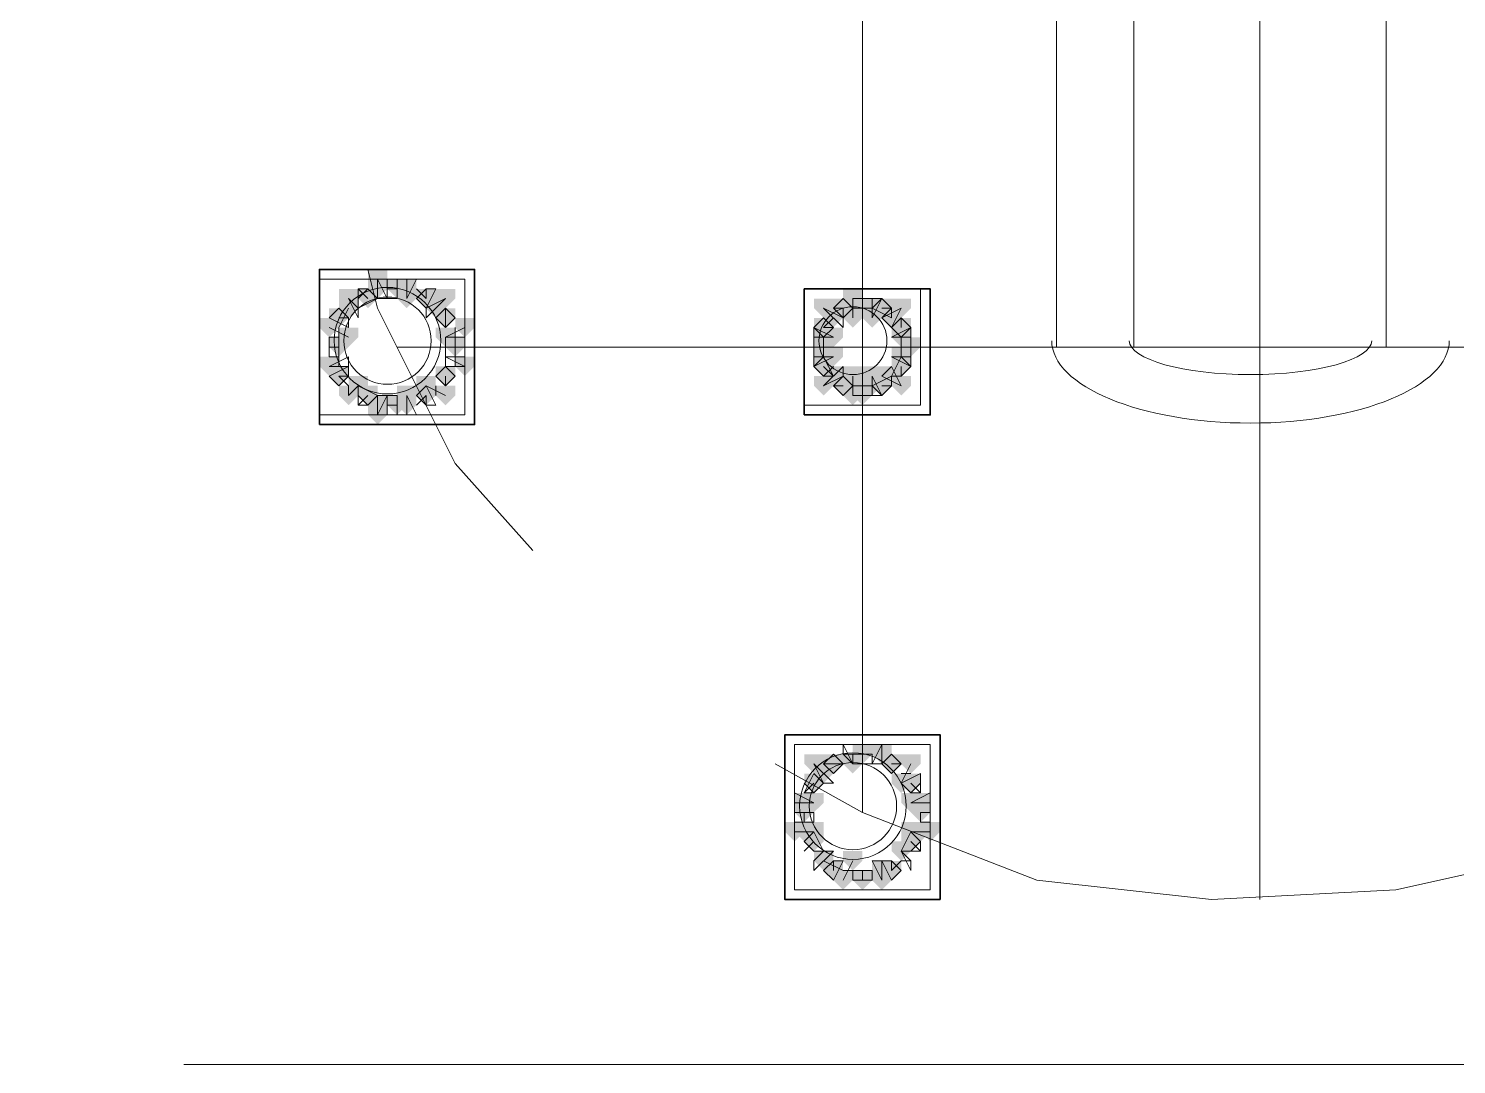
# Model space of a CAD drawing. Header units: millimetres. Extents: x 2315 to 4619, y 1334 to 1897.
# Drawn here: x 3898.27 to 3907.26, y 1534.67 to 1541.2 of the extents above; entities that cross this region are included whole.
import ezdxf

# ---------------------------------------------------------------- set-up
doc = ezdxf.new("R2010")
doc.units = ezdxf.units.MM
doc.linetypes.add('PDF_IMPORT', pattern=[1, 0.8, -0.2])
for name, color, linetype, true_color in [('PDF_10', 7, 'Continuous', 0x00b85c), ('PDF_8剖面层', 7, 'Continuous', 0xdcdcdc), ('PDF_AXIS', 7, 'Continuous', 0x00b85c), ('PDF_柱构件', 7, 'Continuous', 0x00b85c), ('PDF_转运站初步方案', 7, 'Continuous', 0x00b85c)]:
    doc.layers.add(name, color=color, linetype=linetype, true_color=true_color)
doc.layers.add('PDF_中心线层', color=1, linetype='Continuous')
doc.layers.add('PDF_粗实线层', color=7, linetype='Continuous')

msp = doc.modelspace()

# ---------------------------------------------------------------- hatches: boundary and pattern name
at = {"layer": 'PDF_10', "transparency": 33554559}
for points in [[(3900.589, 1539.6195), (3900.5279, 1539.6195), (3900.5279, 1539.5584), (3900.589, 1539.4974), (3900.6501, 1539.5584), (3900.6501, 1539.6195)], [(3900.589, 1539.6195), (3900.5279, 1539.6195), (3900.5279, 1539.5584), (3900.589, 1539.4974), (3900.6501, 1539.5584), (3900.6501, 1539.6195)], [(3900.589, 1539.6195), (3900.5279, 1539.6195), (3900.5279, 1539.5584), (3900.589, 1539.4974), (3900.6501, 1539.5584), (3900.6501, 1539.6195)], [(3900.4057, 1539.5584), (3900.3447, 1539.5584), (3900.3447, 1539.4974), (3900.4057, 1539.4363), (3900.4668, 1539.4974), (3900.4668, 1539.5584)], [(3900.4057, 1539.5584), (3900.3447, 1539.5584), (3900.3447, 1539.4974), (3900.4057, 1539.4363), (3900.4668, 1539.4974), (3900.4668, 1539.5584)], [(3900.7722, 1539.5584), (3900.7111, 1539.5584), (3900.7111, 1539.4974), (3900.7722, 1539.4363), (3900.8333, 1539.4974), (3900.8333, 1539.5584)], [(3900.7722, 1539.5584), (3900.7111, 1539.5584), (3900.7111, 1539.4974), (3900.7722, 1539.4363), (3900.8333, 1539.4974), (3900.8333, 1539.5584)], [(3903.3987, 1539.4974), (3903.3376, 1539.4974), (3903.3376, 1539.4363), (3903.3987, 1539.3752), (3903.4598, 1539.4363), (3903.4598, 1539.4974)], [(3903.3987, 1539.4974), (3903.3376, 1539.4974), (3903.3376, 1539.4363), (3903.3987, 1539.3752), (3903.4598, 1539.4363), (3903.4598, 1539.4974)], [(3903.5209, 1539.4974), (3903.4598, 1539.4974), (3903.4598, 1539.4363), (3903.5209, 1539.3752), (3903.582, 1539.4363), (3903.582, 1539.4974)], [(3903.5209, 1539.4974), (3903.4598, 1539.4974), (3903.4598, 1539.4363), (3903.5209, 1539.3752), (3903.582, 1539.4363), (3903.582, 1539.4974)], [(3903.643, 1539.4974), (3903.582, 1539.4974), (3903.582, 1539.4363), (3903.643, 1539.3752), (3903.7041, 1539.4363), (3903.7041, 1539.4974)], [(3903.643, 1539.4974), (3903.582, 1539.4974), (3903.582, 1539.4363), (3903.643, 1539.3752), (3903.7041, 1539.4363), (3903.7041, 1539.4974)], [(3900.2225, 1539.4363), (3900.1614, 1539.4363), (3900.1614, 1539.3752), (3900.2225, 1539.3141), (3900.2836, 1539.3752), (3900.2836, 1539.4363)], [(3900.2225, 1539.4363), (3900.1614, 1539.4363), (3900.1614, 1539.3752), (3900.2225, 1539.3141), (3900.2836, 1539.3752), (3900.2836, 1539.4363)], [(3900.8944, 1539.4363), (3900.8333, 1539.4363), (3900.8333, 1539.3752), (3900.8944, 1539.3141), (3900.9555, 1539.3752), (3900.9555, 1539.4363)], [(3900.8944, 1539.4363), (3900.8333, 1539.4363), (3900.8333, 1539.3752), (3900.8944, 1539.3141), (3900.9555, 1539.3752), (3900.9555, 1539.4363)], [(3900.8944, 1539.4363), (3900.8333, 1539.4363), (3900.8333, 1539.3752), (3900.8944, 1539.3141), (3900.9555, 1539.3752), (3900.9555, 1539.4363)], [(3903.2766, 1539.3752), (3903.2155, 1539.3752), (3903.2155, 1539.3141), (3903.2766, 1539.253), (3903.3376, 1539.3141), (3903.3376, 1539.3752)], [(3903.2766, 1539.3752), (3903.2155, 1539.3752), (3903.2155, 1539.3141), (3903.2766, 1539.253), (3903.3376, 1539.3141), (3903.3376, 1539.3752)], [(3903.7652, 1539.3752), (3903.7041, 1539.3752), (3903.7041, 1539.3141), (3903.7652, 1539.253), (3903.8263, 1539.3141), (3903.8263, 1539.3752)], [(3903.7652, 1539.3752), (3903.7041, 1539.3752), (3903.7041, 1539.3141), (3903.7652, 1539.253), (3903.8263, 1539.3141), (3903.8263, 1539.3752)], [(3903.7652, 1539.3752), (3903.7041, 1539.3752), (3903.7041, 1539.3141), (3903.7652, 1539.253), (3903.8263, 1539.3141), (3903.8263, 1539.3752)], [(3900.2225, 1539.253), (3900.1614, 1539.253), (3900.1614, 1539.192), (3900.2225, 1539.1309), (3900.2836, 1539.192), (3900.2836, 1539.253)], [(3900.2225, 1539.253), (3900.1614, 1539.253), (3900.1614, 1539.192), (3900.2225, 1539.1309), (3900.2836, 1539.192), (3900.2836, 1539.253)], [(3900.9555, 1539.253), (3900.8944, 1539.253), (3900.8944, 1539.192), (3900.9555, 1539.1309), (3901.0166, 1539.192), (3901.0166, 1539.253)], [(3900.9555, 1539.253), (3900.8944, 1539.253), (3900.8944, 1539.192), (3900.9555, 1539.1309), (3901.0166, 1539.192), (3901.0166, 1539.253)], [(3903.2766, 1539.253), (3903.2155, 1539.253), (3903.2155, 1539.192), (3903.2766, 1539.1309), (3903.3376, 1539.192), (3903.3376, 1539.253)], [(3903.2766, 1539.253), (3903.2155, 1539.253), (3903.2155, 1539.192), (3903.2766, 1539.1309), (3903.3376, 1539.192), (3903.3376, 1539.253)], [(3903.8263, 1539.253), (3903.7652, 1539.253), (3903.7652, 1539.192), (3903.8263, 1539.1309), (3903.8874, 1539.192), (3903.8874, 1539.253)], [(3903.8263, 1539.253), (3903.7652, 1539.253), (3903.7652, 1539.192), (3903.8263, 1539.1309), (3903.8874, 1539.192), (3903.8874, 1539.253)], [(3903.2766, 1539.1309), (3903.2155, 1539.1309), (3903.2155, 1539.0698), (3903.2766, 1539.0087), (3903.3376, 1539.0698), (3903.3376, 1539.1309)], [(3903.2766, 1539.1309), (3903.2155, 1539.1309), (3903.2155, 1539.0698), (3903.2766, 1539.0087), (3903.3376, 1539.0698), (3903.3376, 1539.1309)], [(3903.7652, 1539.1309), (3903.7041, 1539.1309), (3903.7041, 1539.0698), (3903.7652, 1539.0087), (3903.8263, 1539.0698), (3903.8263, 1539.1309)], [(3903.7652, 1539.1309), (3903.7041, 1539.1309), (3903.7041, 1539.0698), (3903.7652, 1539.0087), (3903.8263, 1539.0698), (3903.8263, 1539.1309)], [(3900.2225, 1539.0698), (3900.1614, 1539.0698), (3900.1614, 1539.0087), (3900.2225, 1538.9476), (3900.2836, 1539.0087), (3900.2836, 1539.0698)], [(3900.2225, 1539.0698), (3900.1614, 1539.0698), (3900.1614, 1539.0087), (3900.2225, 1538.9476), (3900.2836, 1539.0087), (3900.2836, 1539.0698)], [(3900.8944, 1539.0698), (3900.8333, 1539.0698), (3900.8333, 1539.0087), (3900.8944, 1538.9476), (3900.9555, 1539.0087), (3900.9555, 1539.0698)], [(3900.8944, 1539.0698), (3900.8333, 1539.0698), (3900.8333, 1539.0087), (3900.8944, 1538.9476), (3900.9555, 1539.0087), (3900.9555, 1539.0698)], [(3900.8944, 1539.0698), (3900.8333, 1539.0698), (3900.8333, 1539.0087), (3900.8944, 1538.9476), (3900.9555, 1539.0087), (3900.9555, 1539.0698)], [(3900.4057, 1538.9476), (3900.3447, 1538.9476), (3900.3447, 1538.8866), (3900.4057, 1538.8255), (3900.4668, 1538.8866), (3900.4668, 1538.9476)], [(3900.4057, 1538.9476), (3900.3447, 1538.9476), (3900.3447, 1538.8866), (3900.4057, 1538.8255), (3900.4668, 1538.8866), (3900.4668, 1538.9476)], [(3900.7722, 1538.9476), (3900.7111, 1538.9476), (3900.7111, 1538.8866), (3900.7722, 1538.8255), (3900.8333, 1538.8866), (3900.8333, 1538.9476)], [(3900.7722, 1538.9476), (3900.7111, 1538.9476), (3900.7111, 1538.8866), (3900.7722, 1538.8255), (3900.8333, 1538.8866), (3900.8333, 1538.9476)], [(3903.3987, 1539.0087), (3903.3376, 1539.0087), (3903.3376, 1538.9476), (3903.3987, 1538.8866), (3903.4598, 1538.9476), (3903.4598, 1539.0087)], [(3903.3987, 1539.0087), (3903.3376, 1539.0087), (3903.3376, 1538.9476), (3903.3987, 1538.8866), (3903.4598, 1538.9476), (3903.4598, 1539.0087)], [(3903.3987, 1539.0087), (3903.3376, 1539.0087), (3903.3376, 1538.9476), (3903.3987, 1538.8866), (3903.4598, 1538.9476), (3903.4598, 1539.0087)], [(3903.5209, 1538.9476), (3903.4598, 1538.9476), (3903.4598, 1538.8866), (3903.5209, 1538.8255), (3903.582, 1538.8866), (3903.582, 1538.9476)], [(3903.5209, 1538.9476), (3903.4598, 1538.9476), (3903.4598, 1538.8866), (3903.5209, 1538.8255), (3903.582, 1538.8866), (3903.582, 1538.9476)], [(3903.643, 1539.0087), (3903.582, 1539.0087), (3903.582, 1538.9476), (3903.643, 1538.8866), (3903.7041, 1538.9476), (3903.7041, 1539.0087)], [(3903.643, 1539.0087), (3903.582, 1539.0087), (3903.582, 1538.9476), (3903.643, 1538.8866), (3903.7041, 1538.9476), (3903.7041, 1539.0087)], [(3900.589, 1538.8866), (3900.5279, 1538.8866), (3900.5279, 1538.8255), (3900.589, 1538.7644), (3900.6501, 1538.8255), (3900.6501, 1538.8866)], [(3900.589, 1538.8866), (3900.5279, 1538.8866), (3900.5279, 1538.8255), (3900.589, 1538.7644), (3900.6501, 1538.8255), (3900.6501, 1538.8866)], [(3903.5209, 1536.6876), (3903.4598, 1536.6876), (3903.4598, 1536.6265), (3903.5209, 1536.5655), (3903.582, 1536.6265), (3903.582, 1536.6876)], [(3903.5209, 1536.6876), (3903.4598, 1536.6876), (3903.4598, 1536.6265), (3903.5209, 1536.5655), (3903.582, 1536.6265), (3903.582, 1536.6876)], [(3903.3376, 1536.6265), (3903.2766, 1536.6265), (3903.2766, 1536.5655), (3903.3376, 1536.5044), (3903.3987, 1536.5655), (3903.3987, 1536.6265)], [(3903.3376, 1536.6265), (3903.2766, 1536.6265), (3903.2766, 1536.5655), (3903.3376, 1536.5044), (3903.3987, 1536.5655), (3903.3987, 1536.6265)], [(3903.3376, 1536.6265), (3903.2766, 1536.6265), (3903.2766, 1536.5655), (3903.3376, 1536.5044), (3903.3987, 1536.5655), (3903.3987, 1536.6265)], [(3903.7041, 1536.6265), (3903.643, 1536.6265), (3903.643, 1536.5655), (3903.7041, 1536.5044), (3903.7652, 1536.5655), (3903.7652, 1536.6265)], [(3903.7041, 1536.6265), (3903.643, 1536.6265), (3903.643, 1536.5655), (3903.7041, 1536.5044), (3903.7652, 1536.5655), (3903.7652, 1536.6265)], [(3903.7041, 1536.6265), (3903.643, 1536.6265), (3903.643, 1536.5655), (3903.7041, 1536.5044), (3903.7652, 1536.5655), (3903.7652, 1536.6265)], [(3903.2155, 1536.5044), (3903.1544, 1536.5044), (3903.1544, 1536.4433), (3903.2155, 1536.3822), (3903.2766, 1536.4433), (3903.2766, 1536.5044)], [(3903.2155, 1536.5044), (3903.1544, 1536.5044), (3903.1544, 1536.4433), (3903.2155, 1536.3822), (3903.2766, 1536.4433), (3903.2766, 1536.5044)], [(3903.8263, 1536.5044), (3903.7652, 1536.5044), (3903.7652, 1536.4433), (3903.8263, 1536.3822), (3903.8874, 1536.4433), (3903.8874, 1536.5044)], [(3903.8263, 1536.5044), (3903.7652, 1536.5044), (3903.7652, 1536.4433), (3903.8263, 1536.3822), (3903.8874, 1536.4433), (3903.8874, 1536.5044)], [(3903.1544, 1536.3211), (3903.0933, 1536.3211), (3903.0933, 1536.2601), (3903.1544, 1536.199), (3903.2155, 1536.2601), (3903.2155, 1536.3211)], [(3903.1544, 1536.3211), (3903.0933, 1536.3211), (3903.0933, 1536.2601), (3903.1544, 1536.199), (3903.2155, 1536.2601), (3903.2155, 1536.3211)], [(3903.1544, 1536.3211), (3903.0933, 1536.3211), (3903.0933, 1536.2601), (3903.1544, 1536.199), (3903.2155, 1536.2601), (3903.2155, 1536.3211)], [(3903.8874, 1536.3211), (3903.8263, 1536.3211), (3903.8263, 1536.2601), (3903.8874, 1536.199), (3903.9484, 1536.2601), (3903.9484, 1536.3211)], [(3903.8874, 1536.3211), (3903.8263, 1536.3211), (3903.8263, 1536.2601), (3903.8874, 1536.199), (3903.9484, 1536.2601), (3903.9484, 1536.3211)], [(3903.2155, 1536.1379), (3903.1544, 1536.1379), (3903.1544, 1536.0768), (3903.2155, 1536.0157), (3903.2766, 1536.0768), (3903.2766, 1536.1379)], [(3903.2155, 1536.1379), (3903.1544, 1536.1379), (3903.1544, 1536.0768), (3903.2155, 1536.0157), (3903.2766, 1536.0768), (3903.2766, 1536.1379)], [(3903.8263, 1536.1379), (3903.7652, 1536.1379), (3903.7652, 1536.0768), (3903.8263, 1536.0157), (3903.8874, 1536.0768), (3903.8874, 1536.1379)], [(3903.8263, 1536.1379), (3903.7652, 1536.1379), (3903.7652, 1536.0768), (3903.8263, 1536.0157), (3903.8874, 1536.0768), (3903.8874, 1536.1379)], [(3903.3376, 1535.9547), (3903.2766, 1535.9547), (3903.2766, 1535.8936), (3903.3376, 1535.8325), (3903.3987, 1535.8936), (3903.3987, 1535.9547)], [(3903.3376, 1535.9547), (3903.2766, 1535.9547), (3903.2766, 1535.8936), (3903.3376, 1535.8325), (3903.3987, 1535.8936), (3903.3987, 1535.9547)], [(3903.5209, 1535.8936), (3903.4598, 1535.8936), (3903.4598, 1535.8325), (3903.5209, 1535.7714), (3903.582, 1535.8325), (3903.582, 1535.8936)], [(3903.5209, 1535.8936), (3903.4598, 1535.8936), (3903.4598, 1535.8325), (3903.5209, 1535.7714), (3903.582, 1535.8325), (3903.582, 1535.8936)], [(3903.7041, 1535.9547), (3903.643, 1535.9547), (3903.643, 1535.8936), (3903.7041, 1535.8325), (3903.7652, 1535.8936), (3903.7652, 1535.9547)], [(3903.7041, 1535.9547), (3903.643, 1535.9547), (3903.643, 1535.8936), (3903.7041, 1535.8325), (3903.7652, 1535.8936), (3903.7652, 1535.9547)]]:
    msp.add_hatch(color=6, dxfattribs=at).paths.add_polyline_path(points)
at = {"layer": 'PDF_柱构件', "transparency": 33554559}
for points in [[(3900.4668, 1539.6806), (3900.4057, 1539.6806), (3900.4057, 1539.6195), (3900.4668, 1539.5584), (3900.5279, 1539.6195), (3900.5279, 1539.6806)], [(3900.4668, 1539.6195), (3900.4057, 1539.6195), (3900.4057, 1539.5584), (3900.4668, 1539.4974), (3900.5279, 1539.5584), (3900.5279, 1539.6195)], [(3900.6501, 1539.6195), (3900.589, 1539.6195), (3900.589, 1539.5584), (3900.6501, 1539.4974), (3900.7111, 1539.5584), (3900.7111, 1539.6195)], [(3900.2836, 1539.5584), (3900.2225, 1539.5584), (3900.2225, 1539.4974), (3900.2836, 1539.4363), (3900.3447, 1539.4974), (3900.3447, 1539.5584)], [(3900.2836, 1539.4974), (3900.2225, 1539.4974), (3900.2225, 1539.4363), (3900.2836, 1539.3752), (3900.3447, 1539.4363), (3900.3447, 1539.4974)], [(3900.6501, 1539.5584), (3900.589, 1539.5584), (3900.589, 1539.4974), (3900.6501, 1539.4363), (3900.7111, 1539.4974), (3900.7111, 1539.5584)], [(3900.8333, 1539.4974), (3900.7722, 1539.4974), (3900.7722, 1539.4363), (3900.8333, 1539.3752), (3900.8944, 1539.4363), (3900.8944, 1539.4974)], [(3900.8944, 1539.5584), (3900.8333, 1539.5584), (3900.8333, 1539.4974), (3900.8944, 1539.4363), (3900.9555, 1539.4974), (3900.9555, 1539.5584)], [(3903.2766, 1539.4974), (3903.2155, 1539.4974), (3903.2155, 1539.4363), (3903.2766, 1539.3752), (3903.3376, 1539.4363), (3903.3376, 1539.4974)], [(3903.4598, 1539.5584), (3903.3987, 1539.5584), (3903.3987, 1539.4974), (3903.4598, 1539.4363), (3903.5209, 1539.4974), (3903.5209, 1539.5584)], [(3903.4598, 1539.4974), (3903.3987, 1539.4974), (3903.3987, 1539.4363), (3903.4598, 1539.3752), (3903.5209, 1539.4363), (3903.5209, 1539.4974)], [(3903.582, 1539.4974), (3903.5209, 1539.4974), (3903.5209, 1539.4363), (3903.582, 1539.3752), (3903.643, 1539.4363), (3903.643, 1539.4974)], [(3903.7652, 1539.4974), (3903.7041, 1539.4974), (3903.7041, 1539.4363), (3903.7652, 1539.3752), (3903.8263, 1539.4363), (3903.8263, 1539.4974)], [(3903.3376, 1539.4363), (3903.2766, 1539.4363), (3903.2766, 1539.3752), (3903.3376, 1539.3141), (3903.3987, 1539.3752), (3903.3987, 1539.4363)], [(3903.4598, 1539.4363), (3903.3987, 1539.4363), (3903.3987, 1539.3752), (3903.4598, 1539.3141), (3903.5209, 1539.3752), (3903.5209, 1539.4363)], [(3903.582, 1539.4363), (3903.5209, 1539.4363), (3903.5209, 1539.3752), (3903.582, 1539.3141), (3903.643, 1539.3752), (3903.643, 1539.4363)], [(3903.7041, 1539.4363), (3903.643, 1539.4363), (3903.643, 1539.3752), (3903.7041, 1539.3141), (3903.7652, 1539.3752), (3903.7652, 1539.4363)], [(3900.1614, 1539.3752), (3900.1003, 1539.3752), (3900.1003, 1539.3141), (3900.1614, 1539.253), (3900.2225, 1539.3141), (3900.2225, 1539.3752)], [(3900.2836, 1539.3141), (3900.2225, 1539.3141), (3900.2225, 1539.253), (3900.2836, 1539.192), (3900.3447, 1539.253), (3900.3447, 1539.3141)], [(3900.8944, 1539.3141), (3900.8333, 1539.3141), (3900.8333, 1539.253), (3900.8944, 1539.192), (3900.9555, 1539.253), (3900.9555, 1539.3141)], [(3901.0166, 1539.3752), (3900.9555, 1539.3752), (3900.9555, 1539.3141), (3901.0166, 1539.253), (3901.0776, 1539.3141), (3901.0776, 1539.3752)], [(3903.2766, 1539.3141), (3903.2155, 1539.3141), (3903.2155, 1539.253), (3903.2766, 1539.192), (3903.3376, 1539.253), (3903.3376, 1539.3141)], [(3903.3376, 1539.3141), (3903.2766, 1539.3141), (3903.2766, 1539.253), (3903.3376, 1539.192), (3903.3987, 1539.253), (3903.3987, 1539.3141)], [(3903.7652, 1539.3141), (3903.7041, 1539.3141), (3903.7041, 1539.253), (3903.7652, 1539.192), (3903.8263, 1539.253), (3903.8263, 1539.3141)], [(3900.1614, 1539.1309), (3900.1003, 1539.1309), (3900.1003, 1539.0698), (3900.1614, 1539.0087), (3900.2225, 1539.0698), (3900.2225, 1539.1309)], [(3901.0166, 1539.1309), (3900.9555, 1539.1309), (3900.9555, 1539.0698), (3901.0166, 1539.0087), (3901.0776, 1539.0698), (3901.0776, 1539.1309)], [(3903.2766, 1539.192), (3903.2155, 1539.192), (3903.2155, 1539.1309), (3903.2766, 1539.0698), (3903.3376, 1539.1309), (3903.3376, 1539.192)], [(3903.3376, 1539.192), (3903.2766, 1539.192), (3903.2766, 1539.1309), (3903.3376, 1539.0698), (3903.3987, 1539.1309), (3903.3987, 1539.192)], [(3903.7652, 1539.192), (3903.7041, 1539.192), (3903.7041, 1539.1309), (3903.7652, 1539.0698), (3903.8263, 1539.1309), (3903.8263, 1539.192)], [(3903.3376, 1539.0698), (3903.2766, 1539.0698), (3903.2766, 1539.0087), (3903.3376, 1538.9476), (3903.3987, 1539.0087), (3903.3987, 1539.0698)], [(3903.4598, 1539.0698), (3903.3987, 1539.0698), (3903.3987, 1539.0087), (3903.4598, 1538.9476), (3903.5209, 1539.0087), (3903.5209, 1539.0698)], [(3903.582, 1539.0698), (3903.5209, 1539.0698), (3903.5209, 1539.0087), (3903.582, 1538.9476), (3903.643, 1539.0087), (3903.643, 1539.0698)], [(3903.7041, 1539.0698), (3903.643, 1539.0698), (3903.643, 1539.0087), (3903.7041, 1538.9476), (3903.7652, 1539.0087), (3903.7652, 1539.0698)], [(3900.2836, 1538.9476), (3900.2225, 1538.9476), (3900.2225, 1538.8866), (3900.2836, 1538.8255), (3900.3447, 1538.8866), (3900.3447, 1538.9476)], [(3900.3447, 1539.0087), (3900.2836, 1539.0087), (3900.2836, 1538.9476), (3900.3447, 1538.8866), (3900.4057, 1538.9476), (3900.4057, 1539.0087)], [(3900.6501, 1538.9476), (3900.589, 1538.9476), (3900.589, 1538.8866), (3900.6501, 1538.8255), (3900.7111, 1538.8866), (3900.7111, 1538.9476)], [(3900.7722, 1539.0087), (3900.7111, 1539.0087), (3900.7111, 1538.9476), (3900.7722, 1538.8866), (3900.8333, 1538.9476), (3900.8333, 1539.0087)], [(3900.8944, 1538.9476), (3900.8333, 1538.9476), (3900.8333, 1538.8866), (3900.8944, 1538.8255), (3900.9555, 1538.8866), (3900.9555, 1538.9476)], [(3903.2766, 1539.0087), (3903.2155, 1539.0087), (3903.2155, 1538.9476), (3903.2766, 1538.8866), (3903.3376, 1538.9476), (3903.3376, 1539.0087)], [(3903.4598, 1539.0087), (3903.3987, 1539.0087), (3903.3987, 1538.9476), (3903.4598, 1538.8866), (3903.5209, 1538.9476), (3903.5209, 1539.0087)], [(3903.4598, 1538.9476), (3903.3987, 1538.9476), (3903.3987, 1538.8866), (3903.4598, 1538.8255), (3903.5209, 1538.8866), (3903.5209, 1538.9476)], [(3903.582, 1539.0087), (3903.5209, 1539.0087), (3903.5209, 1538.9476), (3903.582, 1538.8866), (3903.643, 1538.9476), (3903.643, 1539.0087)], [(3903.7652, 1539.0087), (3903.7041, 1539.0087), (3903.7041, 1538.9476), (3903.7652, 1538.8866), (3903.8263, 1538.9476), (3903.8263, 1539.0087)], [(3900.4668, 1538.8866), (3900.4057, 1538.8866), (3900.4057, 1538.8255), (3900.4668, 1538.7644), (3900.5279, 1538.8255), (3900.5279, 1538.8866)], [(3900.6501, 1538.8866), (3900.589, 1538.8866), (3900.589, 1538.8255), (3900.6501, 1538.7644), (3900.7111, 1538.8255), (3900.7111, 1538.8866)], [(3900.4668, 1538.8255), (3900.4057, 1538.8255), (3900.4057, 1538.7644), (3900.4668, 1538.7033), (3900.5279, 1538.7644), (3900.5279, 1538.8255)], [(3903.643, 1536.6876), (3903.582, 1536.6876), (3903.582, 1536.6265), (3903.643, 1536.5655), (3903.7041, 1536.6265), (3903.7041, 1536.6876)], [(3903.2155, 1536.6265), (3903.1544, 1536.6265), (3903.1544, 1536.5655), (3903.2155, 1536.5044), (3903.2766, 1536.5655), (3903.2766, 1536.6265)], [(3903.4598, 1536.6265), (3903.3987, 1536.6265), (3903.3987, 1536.5655), (3903.4598, 1536.5044), (3903.5209, 1536.5655), (3903.5209, 1536.6265)], [(3903.8263, 1536.6265), (3903.7652, 1536.6265), (3903.7652, 1536.5655), (3903.8263, 1536.5044), (3903.8874, 1536.5655), (3903.8874, 1536.6265)], [(3903.2766, 1536.5655), (3903.2155, 1536.5655), (3903.2155, 1536.5044), (3903.2766, 1536.4433), (3903.3376, 1536.5044), (3903.3376, 1536.5655)], [(3903.7652, 1536.5044), (3903.7041, 1536.5044), (3903.7041, 1536.4433), (3903.7652, 1536.3822), (3903.8263, 1536.4433), (3903.8263, 1536.5044)], [(3903.1544, 1536.3822), (3903.0933, 1536.3822), (3903.0933, 1536.3211), (3903.1544, 1536.2601), (3903.2155, 1536.3211), (3903.2155, 1536.3822)], [(3903.2155, 1536.3822), (3903.1544, 1536.3822), (3903.1544, 1536.3211), (3903.2155, 1536.2601), (3903.2766, 1536.3211), (3903.2766, 1536.3822)], [(3903.8263, 1536.3822), (3903.7652, 1536.3822), (3903.7652, 1536.3211), (3903.8263, 1536.2601), (3903.8874, 1536.3211), (3903.8874, 1536.3822)], [(3903.8874, 1536.3822), (3903.8263, 1536.3822), (3903.8263, 1536.3211), (3903.8874, 1536.2601), (3903.9484, 1536.3211), (3903.9484, 1536.3822)], [(3903.0933, 1536.199), (3903.0322, 1536.199), (3903.0322, 1536.1379), (3903.0933, 1536.0768), (3903.1544, 1536.1379), (3903.1544, 1536.199)], [(3903.1544, 1536.199), (3903.0933, 1536.199), (3903.0933, 1536.1379), (3903.1544, 1536.0768), (3903.2155, 1536.1379), (3903.2155, 1536.199)], [(3903.2155, 1536.199), (3903.1544, 1536.199), (3903.1544, 1536.1379), (3903.2155, 1536.0768), (3903.2766, 1536.1379), (3903.2766, 1536.199)], [(3903.8263, 1536.199), (3903.7652, 1536.199), (3903.7652, 1536.1379), (3903.8263, 1536.0768), (3903.8874, 1536.1379), (3903.8874, 1536.199)], [(3903.8874, 1536.199), (3903.8263, 1536.199), (3903.8263, 1536.1379), (3903.8874, 1536.0768), (3903.9484, 1536.1379), (3903.9484, 1536.199)], [(3903.9484, 1536.199), (3903.8874, 1536.199), (3903.8874, 1536.1379), (3903.9484, 1536.0768), (3904.0095, 1536.1379), (3904.0095, 1536.199)], [(3903.7652, 1536.0768), (3903.7041, 1536.0768), (3903.7041, 1536.0157), (3903.7652, 1535.9547), (3903.8263, 1536.0157), (3903.8263, 1536.0768)], [(3903.2766, 1536.0157), (3903.2155, 1536.0157), (3903.2155, 1535.9547), (3903.2766, 1535.8936), (3903.3376, 1535.9547), (3903.3376, 1536.0157)], [(3903.4598, 1536.0157), (3903.3987, 1536.0157), (3903.3987, 1535.9547), (3903.4598, 1535.8936), (3903.5209, 1535.9547), (3903.5209, 1536.0157)], [(3903.3987, 1535.8936), (3903.3376, 1535.8936), (3903.3376, 1535.8325), (3903.3987, 1535.7714), (3903.4598, 1535.8325), (3903.4598, 1535.8936)], [(3903.643, 1535.9547), (3903.582, 1535.9547), (3903.582, 1535.8936), (3903.643, 1535.8325), (3903.7041, 1535.8936), (3903.7041, 1535.9547)], [(3903.643, 1535.8936), (3903.582, 1535.8936), (3903.582, 1535.8325), (3903.643, 1535.7714), (3903.7041, 1535.8325), (3903.7041, 1535.8936)]]:
    msp.add_hatch(color=6, dxfattribs=at).paths.add_polyline_path(points)
at = {"layer": 'PDF_转运站初步方案', "transparency": 33554559}
for points in [[(3900.589, 1539.6195), (3900.5279, 1539.6195), (3900.5279, 1539.5584), (3900.589, 1539.4974), (3900.6501, 1539.5584), (3900.6501, 1539.6195)], [(3900.589, 1539.6195), (3900.5279, 1539.6195), (3900.5279, 1539.5584), (3900.589, 1539.4974), (3900.6501, 1539.5584), (3900.6501, 1539.6195)], [(3900.4057, 1539.5584), (3900.3447, 1539.5584), (3900.3447, 1539.4974), (3900.4057, 1539.4363), (3900.4668, 1539.4974), (3900.4668, 1539.5584)], [(3900.4057, 1539.5584), (3900.3447, 1539.5584), (3900.3447, 1539.4974), (3900.4057, 1539.4363), (3900.4668, 1539.4974), (3900.4668, 1539.5584)], [(3900.7722, 1539.5584), (3900.7111, 1539.5584), (3900.7111, 1539.4974), (3900.7722, 1539.4363), (3900.8333, 1539.4974), (3900.8333, 1539.5584)], [(3900.7722, 1539.5584), (3900.7111, 1539.5584), (3900.7111, 1539.4974), (3900.7722, 1539.4363), (3900.8333, 1539.4974), (3900.8333, 1539.5584)], [(3903.3987, 1539.4974), (3903.3376, 1539.4974), (3903.3376, 1539.4363), (3903.3987, 1539.3752), (3903.4598, 1539.4363), (3903.4598, 1539.4974)], [(3903.3987, 1539.4974), (3903.3376, 1539.4974), (3903.3376, 1539.4363), (3903.3987, 1539.3752), (3903.4598, 1539.4363), (3903.4598, 1539.4974)], [(3903.5209, 1539.4974), (3903.4598, 1539.4974), (3903.4598, 1539.4363), (3903.5209, 1539.3752), (3903.582, 1539.4363), (3903.582, 1539.4974)], [(3903.5209, 1539.4974), (3903.4598, 1539.4974), (3903.4598, 1539.4363), (3903.5209, 1539.3752), (3903.582, 1539.4363), (3903.582, 1539.4974)], [(3903.643, 1539.4974), (3903.582, 1539.4974), (3903.582, 1539.4363), (3903.643, 1539.3752), (3903.7041, 1539.4363), (3903.7041, 1539.4974)], [(3903.643, 1539.4974), (3903.582, 1539.4974), (3903.582, 1539.4363), (3903.643, 1539.3752), (3903.7041, 1539.4363), (3903.7041, 1539.4974)], [(3900.2225, 1539.4363), (3900.1614, 1539.4363), (3900.1614, 1539.3752), (3900.2225, 1539.3141), (3900.2836, 1539.3752), (3900.2836, 1539.4363)], [(3900.2225, 1539.4363), (3900.1614, 1539.4363), (3900.1614, 1539.3752), (3900.2225, 1539.3141), (3900.2836, 1539.3752), (3900.2836, 1539.4363)], [(3900.8944, 1539.4363), (3900.8333, 1539.4363), (3900.8333, 1539.3752), (3900.8944, 1539.3141), (3900.9555, 1539.3752), (3900.9555, 1539.4363)], [(3900.8944, 1539.4363), (3900.8333, 1539.4363), (3900.8333, 1539.3752), (3900.8944, 1539.3141), (3900.9555, 1539.3752), (3900.9555, 1539.4363)], [(3903.2766, 1539.3752), (3903.2155, 1539.3752), (3903.2155, 1539.3141), (3903.2766, 1539.253), (3903.3376, 1539.3141), (3903.3376, 1539.3752)], [(3903.2766, 1539.3752), (3903.2155, 1539.3752), (3903.2155, 1539.3141), (3903.2766, 1539.253), (3903.3376, 1539.3141), (3903.3376, 1539.3752)], [(3903.7652, 1539.3752), (3903.7041, 1539.3752), (3903.7041, 1539.3141), (3903.7652, 1539.253), (3903.8263, 1539.3141), (3903.8263, 1539.3752)], [(3903.7652, 1539.3752), (3903.7041, 1539.3752), (3903.7041, 1539.3141), (3903.7652, 1539.253), (3903.8263, 1539.3141), (3903.8263, 1539.3752)], [(3900.2225, 1539.253), (3900.1614, 1539.253), (3900.1614, 1539.192), (3900.2225, 1539.1309), (3900.2836, 1539.192), (3900.2836, 1539.253)], [(3900.2225, 1539.253), (3900.1614, 1539.253), (3900.1614, 1539.192), (3900.2225, 1539.1309), (3900.2836, 1539.192), (3900.2836, 1539.253)], [(3900.9555, 1539.253), (3900.8944, 1539.253), (3900.8944, 1539.192), (3900.9555, 1539.1309), (3901.0166, 1539.192), (3901.0166, 1539.253)], [(3900.9555, 1539.253), (3900.8944, 1539.253), (3900.8944, 1539.192), (3900.9555, 1539.1309), (3901.0166, 1539.192), (3901.0166, 1539.253)], [(3903.2766, 1539.253), (3903.2155, 1539.253), (3903.2155, 1539.192), (3903.2766, 1539.1309), (3903.3376, 1539.192), (3903.3376, 1539.253)], [(3903.2766, 1539.253), (3903.2155, 1539.253), (3903.2155, 1539.192), (3903.2766, 1539.1309), (3903.3376, 1539.192), (3903.3376, 1539.253)], [(3903.8263, 1539.253), (3903.7652, 1539.253), (3903.7652, 1539.192), (3903.8263, 1539.1309), (3903.8874, 1539.192), (3903.8874, 1539.253)], [(3903.8263, 1539.253), (3903.7652, 1539.253), (3903.7652, 1539.192), (3903.8263, 1539.1309), (3903.8874, 1539.192), (3903.8874, 1539.253)], [(3903.2766, 1539.1309), (3903.2155, 1539.1309), (3903.2155, 1539.0698), (3903.2766, 1539.0087), (3903.3376, 1539.0698), (3903.3376, 1539.1309)], [(3903.2766, 1539.1309), (3903.2155, 1539.1309), (3903.2155, 1539.0698), (3903.2766, 1539.0087), (3903.3376, 1539.0698), (3903.3376, 1539.1309)], [(3903.7652, 1539.1309), (3903.7041, 1539.1309), (3903.7041, 1539.0698), (3903.7652, 1539.0087), (3903.8263, 1539.0698), (3903.8263, 1539.1309)], [(3903.7652, 1539.1309), (3903.7041, 1539.1309), (3903.7041, 1539.0698), (3903.7652, 1539.0087), (3903.8263, 1539.0698), (3903.8263, 1539.1309)], [(3900.2225, 1539.0698), (3900.1614, 1539.0698), (3900.1614, 1539.0087), (3900.2225, 1538.9476), (3900.2836, 1539.0087), (3900.2836, 1539.0698)], [(3900.2225, 1539.0698), (3900.1614, 1539.0698), (3900.1614, 1539.0087), (3900.2225, 1538.9476), (3900.2836, 1539.0087), (3900.2836, 1539.0698)], [(3900.8944, 1539.0698), (3900.8333, 1539.0698), (3900.8333, 1539.0087), (3900.8944, 1538.9476), (3900.9555, 1539.0087), (3900.9555, 1539.0698)], [(3900.8944, 1539.0698), (3900.8333, 1539.0698), (3900.8333, 1539.0087), (3900.8944, 1538.9476), (3900.9555, 1539.0087), (3900.9555, 1539.0698)], [(3900.4057, 1538.9476), (3900.3447, 1538.9476), (3900.3447, 1538.8866), (3900.4057, 1538.8255), (3900.4668, 1538.8866), (3900.4668, 1538.9476)], [(3900.4057, 1538.9476), (3900.3447, 1538.9476), (3900.3447, 1538.8866), (3900.4057, 1538.8255), (3900.4668, 1538.8866), (3900.4668, 1538.9476)], [(3900.7722, 1538.9476), (3900.7111, 1538.9476), (3900.7111, 1538.8866), (3900.7722, 1538.8255), (3900.8333, 1538.8866), (3900.8333, 1538.9476)], [(3900.7722, 1538.9476), (3900.7111, 1538.9476), (3900.7111, 1538.8866), (3900.7722, 1538.8255), (3900.8333, 1538.8866), (3900.8333, 1538.9476)], [(3903.3987, 1539.0087), (3903.3376, 1539.0087), (3903.3376, 1538.9476), (3903.3987, 1538.8866), (3903.4598, 1538.9476), (3903.4598, 1539.0087)], [(3903.3987, 1539.0087), (3903.3376, 1539.0087), (3903.3376, 1538.9476), (3903.3987, 1538.8866), (3903.4598, 1538.9476), (3903.4598, 1539.0087)], [(3903.5209, 1538.9476), (3903.4598, 1538.9476), (3903.4598, 1538.8866), (3903.5209, 1538.8255), (3903.582, 1538.8866), (3903.582, 1538.9476)], [(3903.5209, 1538.9476), (3903.4598, 1538.9476), (3903.4598, 1538.8866), (3903.5209, 1538.8255), (3903.582, 1538.8866), (3903.582, 1538.9476)], [(3903.643, 1539.0087), (3903.582, 1539.0087), (3903.582, 1538.9476), (3903.643, 1538.8866), (3903.7041, 1538.9476), (3903.7041, 1539.0087)], [(3903.643, 1539.0087), (3903.582, 1539.0087), (3903.582, 1538.9476), (3903.643, 1538.8866), (3903.7041, 1538.9476), (3903.7041, 1539.0087)], [(3900.589, 1538.8866), (3900.5279, 1538.8866), (3900.5279, 1538.8255), (3900.589, 1538.7644), (3900.6501, 1538.8255), (3900.6501, 1538.8866)], [(3900.589, 1538.8866), (3900.5279, 1538.8866), (3900.5279, 1538.8255), (3900.589, 1538.7644), (3900.6501, 1538.8255), (3900.6501, 1538.8866)], [(3903.5209, 1536.6876), (3903.4598, 1536.6876), (3903.4598, 1536.6265), (3903.5209, 1536.5655), (3903.582, 1536.6265), (3903.582, 1536.6876)], [(3903.5209, 1536.6876), (3903.4598, 1536.6876), (3903.4598, 1536.6265), (3903.5209, 1536.5655), (3903.582, 1536.6265), (3903.582, 1536.6876)], [(3903.3376, 1536.6265), (3903.2766, 1536.6265), (3903.2766, 1536.5655), (3903.3376, 1536.5044), (3903.3987, 1536.5655), (3903.3987, 1536.6265)], [(3903.3376, 1536.6265), (3903.2766, 1536.6265), (3903.2766, 1536.5655), (3903.3376, 1536.5044), (3903.3987, 1536.5655), (3903.3987, 1536.6265)], [(3903.7041, 1536.6265), (3903.643, 1536.6265), (3903.643, 1536.5655), (3903.7041, 1536.5044), (3903.7652, 1536.5655), (3903.7652, 1536.6265)], [(3903.7041, 1536.6265), (3903.643, 1536.6265), (3903.643, 1536.5655), (3903.7041, 1536.5044), (3903.7652, 1536.5655), (3903.7652, 1536.6265)], [(3903.2155, 1536.5044), (3903.1544, 1536.5044), (3903.1544, 1536.4433), (3903.2155, 1536.3822), (3903.2766, 1536.4433), (3903.2766, 1536.5044)], [(3903.2155, 1536.5044), (3903.1544, 1536.5044), (3903.1544, 1536.4433), (3903.2155, 1536.3822), (3903.2766, 1536.4433), (3903.2766, 1536.5044)], [(3903.8263, 1536.5044), (3903.7652, 1536.5044), (3903.7652, 1536.4433), (3903.8263, 1536.3822), (3903.8874, 1536.4433), (3903.8874, 1536.5044)], [(3903.8263, 1536.5044), (3903.7652, 1536.5044), (3903.7652, 1536.4433), (3903.8263, 1536.3822), (3903.8874, 1536.4433), (3903.8874, 1536.5044)], [(3903.1544, 1536.3211), (3903.0933, 1536.3211), (3903.0933, 1536.2601), (3903.1544, 1536.199), (3903.2155, 1536.2601), (3903.2155, 1536.3211)], [(3903.1544, 1536.3211), (3903.0933, 1536.3211), (3903.0933, 1536.2601), (3903.1544, 1536.199), (3903.2155, 1536.2601), (3903.2155, 1536.3211)], [(3903.8874, 1536.3211), (3903.8263, 1536.3211), (3903.8263, 1536.2601), (3903.8874, 1536.199), (3903.9484, 1536.2601), (3903.9484, 1536.3211)], [(3903.8874, 1536.3211), (3903.8263, 1536.3211), (3903.8263, 1536.2601), (3903.8874, 1536.199), (3903.9484, 1536.2601), (3903.9484, 1536.3211)], [(3903.2155, 1536.1379), (3903.1544, 1536.1379), (3903.1544, 1536.0768), (3903.2155, 1536.0157), (3903.2766, 1536.0768), (3903.2766, 1536.1379)], [(3903.2155, 1536.1379), (3903.1544, 1536.1379), (3903.1544, 1536.0768), (3903.2155, 1536.0157), (3903.2766, 1536.0768), (3903.2766, 1536.1379)], [(3903.8263, 1536.1379), (3903.7652, 1536.1379), (3903.7652, 1536.0768), (3903.8263, 1536.0157), (3903.8874, 1536.0768), (3903.8874, 1536.1379)], [(3903.8263, 1536.1379), (3903.7652, 1536.1379), (3903.7652, 1536.0768), (3903.8263, 1536.0157), (3903.8874, 1536.0768), (3903.8874, 1536.1379)], [(3903.3376, 1535.9547), (3903.2766, 1535.9547), (3903.2766, 1535.8936), (3903.3376, 1535.8325), (3903.3987, 1535.8936), (3903.3987, 1535.9547)], [(3903.3376, 1535.9547), (3903.2766, 1535.9547), (3903.2766, 1535.8936), (3903.3376, 1535.8325), (3903.3987, 1535.8936), (3903.3987, 1535.9547)], [(3903.5209, 1535.8936), (3903.4598, 1535.8936), (3903.4598, 1535.8325), (3903.5209, 1535.7714), (3903.582, 1535.8325), (3903.582, 1535.8936)], [(3903.5209, 1535.8936), (3903.4598, 1535.8936), (3903.4598, 1535.8325), (3903.5209, 1535.7714), (3903.582, 1535.8325), (3903.582, 1535.8936)], [(3903.7041, 1535.9547), (3903.643, 1535.9547), (3903.643, 1535.8936), (3903.7041, 1535.8325), (3903.7652, 1535.8936), (3903.7652, 1535.9547)], [(3903.7041, 1535.9547), (3903.643, 1535.9547), (3903.643, 1535.8936), (3903.7041, 1535.8325), (3903.7652, 1535.8936), (3903.7652, 1535.9547)]]:
    msp.add_hatch(color=6, dxfattribs=at).paths.add_polyline_path(points)

# ---------------------------------------------------------------- linework, layer by layer
at = {"layer": 'PDF_10', "color": 6, "lineweight": 18}
for points in [[(3900.4057, 1539.5584), (3900.3447, 1539.4974)], [(3900.4057, 1539.4974), (3900.3447, 1539.5584)], [(3900.589, 1539.5584), (3900.5279, 1539.5584)], [(3900.7722, 1539.5584), (3900.7722, 1539.4974), (3900.7111, 1539.5584)], [(3903.5209, 1539.4363), (3903.5209, 1539.4974)], [(3900.2836, 1539.4363), (3900.2225, 1539.3141)], [(3900.8944, 1539.3141), (3900.8944, 1539.4363)], [(3903.3987, 1539.3752), (3903.3987, 1539.4363), (3903.3376, 1539.4363)], [(3903.582, 1539.4363), (3903.4598, 1539.4363)], [(3903.643, 1539.3752), (3903.7041, 1539.4363), (3903.643, 1539.4363)], [(3900.2836, 1539.3752), (3900.2225, 1539.3752)], [(3903.3376, 1539.3752), (3903.2766, 1539.3141), (3903.3376, 1539.3141)], [(3903.7652, 1539.3141), (3903.7652, 1539.3752)], [(3900.2225, 1539.253), (3900.2225, 1539.1309)], [(3900.9555, 1539.1309), (3900.9555, 1539.253)], [(3903.2766, 1539.253), (3903.2766, 1539.1309)], [(3903.8263, 1539.1309), (3903.8263, 1539.253)], [(3900.2225, 1539.192), (3900.1614, 1539.192)], [(3900.8944, 1539.192), (3900.9555, 1539.192)], [(3903.2766, 1539.192), (3903.2155, 1539.192)], [(3903.7652, 1539.192), (3903.8263, 1539.192)], [(3903.2766, 1539.0698), (3903.3376, 1539.0087)], [(3903.3376, 1539.0698), (3903.2766, 1539.0087)], [(3903.7652, 1539.0087), (3903.7652, 1539.0698), (3903.7652, 1539.0087)], [(3900.2836, 1539.0087), (3900.2225, 1539.0087), (3900.2836, 1538.9476)], [(3900.8944, 1538.9476), (3900.8944, 1539.0087)], [(3903.3376, 1538.9476), (3903.3987, 1538.9476)], [(3903.5209, 1538.9476), (3903.5209, 1538.8866)], [(3903.7041, 1538.9476), (3903.643, 1538.9476), (3903.7041, 1538.9476)], [(3900.3447, 1538.8866), (3900.4057, 1538.8255)], [(3900.4057, 1538.8866), (3900.3447, 1538.8255)], [(3900.7111, 1538.8255), (3900.7722, 1538.8866), (3900.7722, 1538.8255)], [(3903.4598, 1538.8866), (3903.582, 1538.8866)], [(3900.5279, 1538.8255), (3900.589, 1538.8255), (3900.589, 1538.7644)], [(3903.4598, 1536.6265), (3903.582, 1536.6265)], [(3903.5209, 1536.5655), (3903.5209, 1536.6265)], [(3903.2766, 1536.5655), (3903.3987, 1536.5655)], [(3903.7041, 1536.5655), (3903.7652, 1536.5655)], [(3903.1544, 1536.3822), (3903.2155, 1536.4433)], [(3903.2155, 1536.3822), (3903.1544, 1536.4433)], [(3903.8263, 1536.4433), (3903.8874, 1536.3822)], [(3903.8263, 1536.3822), (3903.8874, 1536.4433)], [(3903.1544, 1536.199), (3903.1544, 1536.2601)], [(3903.9484, 1536.2601), (3903.8874, 1536.2601), (3903.8874, 1536.199)], [(3903.2155, 1536.0157), (3903.1544, 1536.0768)], [(3903.2155, 1536.0768), (3903.1544, 1536.0157)], [(3903.8874, 1536.0768), (3903.8263, 1536.0157)], [(3903.8263, 1536.0768), (3903.8874, 1536.0157)], [(3903.3987, 1535.8936), (3903.2766, 1535.9547)], [(3903.3376, 1535.9547), (3903.3376, 1535.8936)], [(3903.5209, 1535.8936), (3903.5209, 1535.8325)], [(3903.7652, 1535.9547), (3903.7041, 1535.8936), (3903.7041, 1535.9547)], [(3903.582, 1535.8325), (3903.4598, 1535.8325)]]:
    msp.add_lwpolyline(points, dxfattribs=at)
at = {"layer": 'PDF_8剖面层', "lineweight": 18}
for points in [[(3904.7425, 1547.8044), (3904.7425, 1539.192)], [(3905.2311, 1547.8044), (3905.2311, 1539.192)], [(3906.8193, 1547.8044), (3906.8193, 1539.192)]]:
    msp.add_lwpolyline(points, dxfattribs=at)
for points in [[(3904.7133, 1539.2318), (3904.7133, 1538.945), (3905.2739, 1538.7126), (3905.9655, 1538.7126)], [(3905.202, 1539.2318), (3905.202, 1539.1137), (3905.5438, 1539.018), (3905.9655, 1539.018)], [(3905.9655, 1538.7126), (3906.657, 1538.7126), (3907.2177, 1538.945), (3907.2177, 1539.2318)], [(3905.9655, 1539.018), (3906.3872, 1539.018), (3906.729, 1539.1137), (3906.729, 1539.2318)]]:
    msp.add_open_spline(points, degree=3, dxfattribs=at)
at = {"layer": 'PDF_AXIS', "color": 6, "lineweight": 18}
for points in [[(3900.1003, 1538.7644), (3900.1003, 1539.6195), (3901.0166, 1539.6195), (3901.0166, 1538.7644)], [(3903.1544, 1538.8255), (3903.1544, 1539.5584), (3903.8874, 1539.5584), (3903.8874, 1538.8255)], [(3903.9484, 1535.7714), (3903.9484, 1536.6876), (3903.0933, 1536.6876), (3903.0933, 1535.7714)]]:
    msp.add_lwpolyline(points, close=True, dxfattribs=at)
at = {"layer": 'PDF_中心线层', "color": 5, "linetype": 'PDF_IMPORT', "lineweight": 18, "ltscale": 14.048656}
msp.add_lwpolyline([(3843.0506, 1534.672), (3913.0495, 1534.672), (3913.0495, 1561.6698), (3843.0506, 1561.6698), (3843.0506, 1534.672)], dxfattribs=at)
at = {"layer": 'PDF_中心线层', "color": 6, "lineweight": 18}
msp.add_lwpolyline([(3906.0252, 1535.7103), (3906.0252, 1547.6822)], close=True, dxfattribs=at)
for points in [[(3903.5209, 1547.1325), (3903.5209, 1536.2601)], [(3912.0112, 1541.6352), (3912.0112, 1541.1466), (3911.7668, 1539.986), (3911.3393, 1538.9476), (3910.7284, 1537.9703), (3909.9344, 1537.1763), (3909.0182, 1536.5044), (3907.9798, 1536.0157), (3906.8803, 1535.7714), (3905.7198, 1535.7103), (3904.6203, 1535.8325), (3903.5209, 1536.2601), (3902.9711, 1536.5655)], [(3901.4441, 1537.9093), (3900.9555, 1538.459), (3900.4668, 1539.4363), (3900.4057, 1539.6806)], [(3911.4614, 1539.192), (3900.589, 1539.192)]]:
    msp.add_lwpolyline(points, dxfattribs=at)
at = {"layer": 'PDF_柱构件', "color": 6, "lineweight": 18}
for points in [[(3900.4668, 1539.6195), (3900.5279, 1539.4974), (3900.4668, 1539.4974)], [(3900.589, 1539.4974), (3900.5279, 1539.4974), (3900.5279, 1539.6195), (3900.589, 1539.6195)], [(3900.7111, 1539.6195), (3900.6501, 1539.4974), (3900.6501, 1539.6195)], [(3900.2836, 1539.4974), (3900.3447, 1539.4363), (3900.3447, 1539.3752)], [(3900.4668, 1539.4974), (3900.3447, 1539.4363), (3900.3447, 1539.5584), (3900.4057, 1539.5584)], [(3900.7722, 1539.4363), (3900.7111, 1539.4974), (3900.7722, 1539.5584), (3900.8333, 1539.5584)], [(3900.8944, 1539.4974), (3900.7722, 1539.3752), (3900.7722, 1539.4363)], [(3903.4598, 1539.4363), (3903.3987, 1539.3752), (3903.3376, 1539.4363), (3903.3987, 1539.4974)], [(3903.4598, 1539.4974), (3903.4598, 1539.3752)], [(3903.582, 1539.4363), (3903.4598, 1539.4363), (3903.4598, 1539.4974), (3903.582, 1539.4974)], [(3903.643, 1539.4974), (3903.582, 1539.3752), (3903.582, 1539.4974)], [(3903.7041, 1539.3752), (3903.582, 1539.4363), (3903.643, 1539.4974), (3903.7041, 1539.4363)], [(3900.2836, 1539.3752), (3900.2836, 1539.3141), (3900.1614, 1539.3752), (3900.2225, 1539.4363)], [(3900.8944, 1539.3141), (3900.8333, 1539.3752), (3900.8944, 1539.4363), (3900.9555, 1539.3752)], [(3903.2766, 1539.4363), (3903.3987, 1539.3752), (3903.3987, 1539.3141)], [(3903.7652, 1539.4363), (3903.7041, 1539.3141), (3903.643, 1539.3752)], [(3900.1614, 1539.3141), (3900.2836, 1539.253)], [(3901.0166, 1539.3141), (3900.8944, 1539.253)], [(3903.3376, 1539.3141), (3903.2766, 1539.253), (3903.2155, 1539.3141), (3903.2766, 1539.3752)], [(3903.2155, 1539.3141), (3903.3376, 1539.253), (3903.2155, 1539.253)], [(3903.7652, 1539.253), (3903.7041, 1539.3141), (3903.7652, 1539.3752), (3903.8263, 1539.3141)], [(3903.8263, 1539.253), (3903.7652, 1539.253), (3903.7041, 1539.253), (3903.8263, 1539.3141)], [(3900.2225, 1539.253), (3900.2225, 1539.1309), (3900.1614, 1539.1309), (3900.1614, 1539.253)], [(3900.8944, 1539.1309), (3900.8944, 1539.253), (3901.0166, 1539.253), (3901.0166, 1539.1309)], [(3903.2766, 1539.253), (3903.2766, 1539.1309), (3903.2155, 1539.1309), (3903.2155, 1539.253)], [(3903.7652, 1539.1309), (3903.7652, 1539.253), (3903.8263, 1539.253), (3903.8263, 1539.1309)], [(3900.1614, 1539.0698), (3900.2836, 1539.1309), (3900.2836, 1539.0698)], [(3901.0166, 1539.0698), (3900.8944, 1539.0698), (3900.8944, 1539.1309)], [(3903.2155, 1539.1309), (3903.3376, 1539.1309), (3903.2155, 1539.0698)], [(3903.2766, 1539.1309), (3903.3376, 1539.0087), (3903.2766, 1539.0087), (3903.2155, 1539.0698)], [(3903.8263, 1539.0698), (3903.7041, 1539.1309), (3903.7652, 1539.1309), (3903.8263, 1539.1309)], [(3903.7041, 1539.0087), (3903.7652, 1539.1309), (3903.8263, 1539.0698), (3903.7652, 1539.0087)], [(3900.2836, 1539.0698), (3900.2836, 1539.0087), (3900.2225, 1538.9476), (3900.1614, 1539.0087)], [(3900.8333, 1539.0087), (3900.8944, 1539.0698), (3900.9555, 1539.0087), (3900.8944, 1538.9476)], [(3903.2766, 1538.9476), (3903.3987, 1539.0698), (3903.3987, 1539.0087)], [(3903.7652, 1538.9476), (3903.643, 1539.0087), (3903.7041, 1539.0698)], [(3900.2836, 1538.8866), (3900.3447, 1538.9476)], [(3900.3447, 1538.9476), (3900.4668, 1538.8866), (3900.4057, 1538.8255), (3900.3447, 1538.8255)], [(3900.7111, 1538.8866), (3900.7722, 1538.9476), (3900.8333, 1538.8255), (3900.7722, 1538.8255)], [(3900.8944, 1538.8866), (3900.7722, 1538.9476)], [(3903.3987, 1539.0087), (3903.4598, 1538.9476), (3903.3987, 1538.8866), (3903.3376, 1538.9476)], [(3903.4598, 1538.8866), (3903.4598, 1539.0087)], [(3903.4598, 1538.9476), (3903.582, 1538.9476), (3903.582, 1538.8866), (3903.4598, 1538.8866)], [(3903.582, 1538.8866), (3903.582, 1539.0087), (3903.643, 1538.8866)], [(3903.582, 1538.9476), (3903.7041, 1539.0087), (3903.7041, 1538.9476), (3903.643, 1538.8866)], [(3900.4668, 1538.7644), (3900.4668, 1538.8866), (3900.5279, 1538.8866)], [(3900.5279, 1538.8866), (3900.589, 1538.8866), (3900.589, 1538.7644), (3900.5279, 1538.7644)], [(3900.6501, 1538.7644), (3900.6501, 1538.8866), (3900.7111, 1538.7644)], [(3903.643, 1536.6876), (3903.582, 1536.5655), (3903.643, 1536.5655), (3903.643, 1536.6265)], [(3903.3376, 1536.5044), (3903.3987, 1536.5655), (3903.3376, 1536.6265), (3903.2766, 1536.5655)], [(3903.4598, 1536.5655), (3903.582, 1536.5655), (3903.582, 1536.6265), (3903.4598, 1536.6265)], [(3903.643, 1536.5655), (3903.7041, 1536.5044), (3903.7652, 1536.5655), (3903.7041, 1536.6265)], [(3903.2155, 1536.5655), (3903.2766, 1536.4433), (3903.3376, 1536.4433)], [(3903.8263, 1536.5655), (3903.7652, 1536.4433)], [(3903.2155, 1536.3822), (3903.2766, 1536.4433), (3903.2155, 1536.5044), (3903.1544, 1536.3822)], [(3903.7652, 1536.4433), (3903.8263, 1536.3822), (3903.8874, 1536.3822), (3903.8874, 1536.5044)], [(3903.0933, 1536.3211), (3903.2155, 1536.3211), (3903.0933, 1536.3822)], [(3903.9484, 1536.3822), (3903.8263, 1536.3211), (3903.9484, 1536.3211)], [(3903.2155, 1536.199), (3903.2155, 1536.2601), (3903.0933, 1536.2601), (3903.0933, 1536.199)], [(3903.8874, 1536.2601), (3903.8874, 1536.199), (3903.9484, 1536.199), (3903.9484, 1536.2601)], [(3903.0933, 1536.1379), (3903.2155, 1536.1379)], [(3903.2766, 1536.0157), (3903.2155, 1536.1379), (3903.1544, 1536.0768), (3903.2155, 1536.0157)], [(3903.8263, 1536.1379), (3903.7652, 1536.0157), (3903.8874, 1536.0157), (3903.8874, 1536.0768)], [(3903.9484, 1536.1379), (3903.8263, 1536.1379)], [(3903.2155, 1535.8936), (3903.3376, 1536.0157), (3903.2766, 1536.0157), (3903.2155, 1535.9547)], [(3903.3987, 1535.9547), (3903.3376, 1535.9547), (3903.2766, 1535.8936), (3903.3376, 1535.8325)], [(3903.3987, 1535.8325), (3903.4598, 1535.9547)], [(3903.582, 1535.8936), (3903.4598, 1535.8936), (3903.4598, 1535.8325), (3903.582, 1535.8325)], [(3903.643, 1535.8325), (3903.643, 1535.9547), (3903.582, 1535.9547)], [(3903.7041, 1535.9547), (3903.643, 1535.9547), (3903.7041, 1535.8325), (3903.7652, 1535.8936)]]:
    msp.add_lwpolyline(points, close=True, dxfattribs=at)
for points in [[(3900.2225, 1539.3141), (3900.2225, 1539.253)], [(3900.9555, 1539.253), (3900.9555, 1539.3141)], [(3900.2225, 1539.1309), (3900.2225, 1539.0698)], [(3900.9555, 1539.0698), (3900.9555, 1539.1309)], [(3900.2836, 1538.9476), (3900.2836, 1538.8866)], [(3900.8333, 1538.8866), (3900.8333, 1538.9476)], [(3903.3987, 1536.6265), (3903.4598, 1536.5655), (3903.3987, 1536.6876), (3903.3987, 1536.6265), (3903.4598, 1536.6265)], [(3903.7652, 1536.5044), (3903.8263, 1536.5044)], [(3903.8263, 1535.9547), (3903.7652, 1536.0157), (3903.8263, 1535.8936), (3903.8263, 1535.9547), (3903.7652, 1535.9547)], [(3903.4598, 1535.8936), (3903.3987, 1535.8936)]]:
    msp.add_lwpolyline(points, dxfattribs=at)
at = {"layer": 'PDF_粗实线层', "color": 6, "lineweight": 35}
for points in [[(3900.1003, 1538.7033), (3900.1003, 1539.6806), (3901.0776, 1539.6806), (3901.0776, 1538.7033)], [(3903.1544, 1538.7644), (3903.9484, 1538.7644), (3903.9484, 1539.5584), (3903.1544, 1539.5584)], [(3904.0095, 1535.7103), (3904.0095, 1536.7487), (3903.0322, 1536.7487), (3903.0322, 1535.7103)]]:
    msp.add_lwpolyline(points, close=True, dxfattribs=at)
at = {"layer": 'PDF_转运站初步方案', "color": 6, "lineweight": 18}
for centre, radius in [((3900.529, 1539.2318), 0.3359), ((3900.529, 1539.2318), 0.2749), ((3903.461, 1539.2318), 0.2138), ((3903.461, 1539.2318), 0.2138), ((3903.461, 1536.2997), 0.3359), ((3903.461, 1536.2997), 0.2749)]:
    msp.add_circle(centre, radius, dxfattribs=at)

doc.saveas('drawing.dxf')
